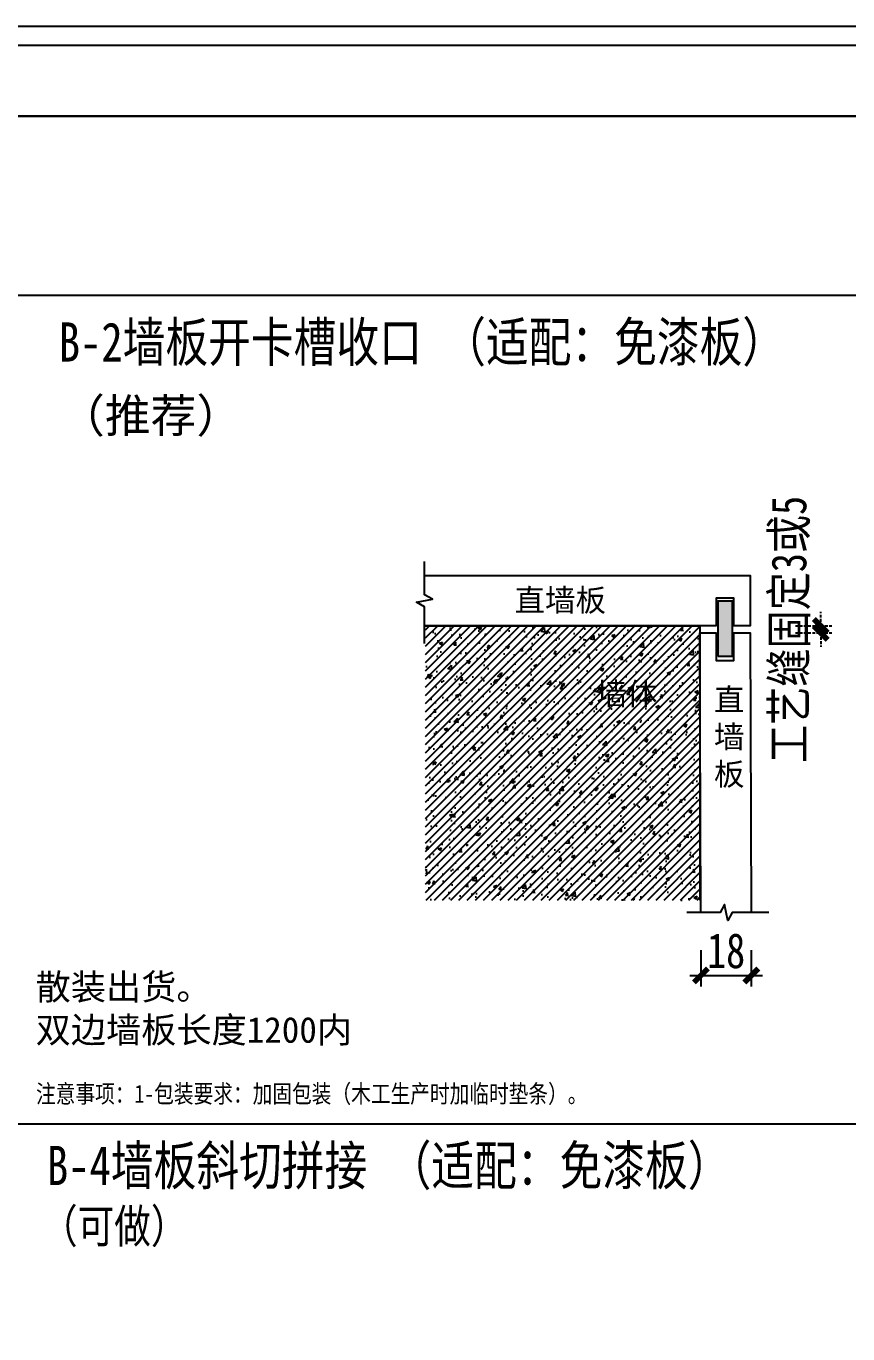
# Model space of a CAD drawing. Header units: millimetres. Extents: x 4862 to 20554, y 7569 to 11262.
# Drawn here: x 9031.5 to 9325.2, y 10064.8 to 10532.4 of the extents above; entities that cross this region are included whole.
import ezdxf

# ---------------------------------------------------------------- set-up
doc = ezdxf.new("R2010")
doc.units = ezdxf.units.MM
doc.linetypes.add('DASHEDX2', pattern=[1.5, 1, -0.5])
doc.layers.add('.', color=7, linetype='Continuous')
doc.styles.add('家具尺寸文字', font='SimSun.ttf', dxfattribs={"width": 0.8})
doc.styles.add('黑石雅黑', font='Microsoft YaHei.ttf')
doc.dimstyles.new('副本 固装比例5', dxfattribs={"dimscale": 5, "dimtxt": 2.5, "dimasz": 1, "dimexe": 0.8, "dimexo": 1.2, "dimgap": 0.5, "dimtad": 1, "dimdec": 0, "dimdsep": 46, "dimtxsty": '家具尺寸文字', "dimblk": 'ARCHTICK', "dimcen": 0, "dimdle": 0.8, "dimclrd": 8, "dimclre": 8, "dimclrt": 2, "dimadec": 1, "dimazin": 2, "dimtfac": 1, "dimtdec": 0, "dimtix": 1, "dimtmove": 2, "dimatfit": 2, "dimfxl": 0, "dimtolj": 1, "dimtzin": 0, "dimarcsym": 0})
pattern_1 = [(45, (-85207.6193, 79105.2613), (-2.24506403, 2.24506403), [])]

# ---------------------------------------------------------------- blocks, each defined once
blk = doc.blocks.new('A$Cee8460c4')
at = {"layer": '.'}
h = blk.add_hatch(dxfattribs=at)
h.set_pattern_fill('ANSI31', color=8)
h.set_pattern_definition(pattern_1)
h.paths.add_polyline_path([(0, 150), (150, 150), (150, 0), (0, 0)])
h = blk.add_hatch(dxfattribs=at)
h.set_pattern_fill('AR-CONC', color=8, scale=0.1)
h.set_pattern_definition([(50, (-85207.62, 79105.261), (18.2184669, -1.5939086), [1.905, -20.955]), (355, (-85207.62, 79105.261), (-3.524342, 19.1056845), [1.524, -16.7640584]), (100.451445, (-85206.101, 79105.128), (14.6941247, 17.5117752), [1.619001, -17.8090245]), (46.1842, (-85207.62, 79110.341), (27.107904, -4.204233), [2.8575, -31.4325]), (96.635558, (-85205.36, 79109.99), (23.7404134, 24.7426125), [2.428502, -26.713561]), (351.18415, (-85207.62, 79110.34), (23.7404134, 24.7426125), [2.285997, -25.145973]), (21, (-85205.08, 79109.071), (15.1614391, -10.2265198), [1.905, -20.955]), (326, (-85205.08, 79109.071), (6.1802028, 18.4187966), [1.524, -16.764]), (71.451445, (-85203.816, 79108.219), (21.341642, 8.192277), [1.619001, -17.8089938]), (37.5, (-85207.619, 79105.261), (0.30886033, 8.4555039), [0, -16.5608, 0, -17.018, 0, -16.8275]), (7.5, (-85207.619, 79105.261), (6.68196625, 10.0180575), [0, -9.7028, 0, -16.1798, 0, -6.4135]), (327.5, (-85213.2835, 79105.261), (13.5590595, -0.5728744), [0, -6.35, 0, -19.812, 0, -26.289]), (317.5, (-85215.823, 79105.261), (14.8129181, 2.5426491), [0, -8.255, 0, -13.1572, 0, -18.669])])
h.paths.add_polyline_path([(0, 150), (150, 150), (150, 0), (0, 0)])
h = blk.add_hatch(dxfattribs=at)
h.set_pattern_fill('ANSI31', color=8)
h.set_pattern_definition(pattern_1)
h.paths.add_polyline_path([(0, 150), (150, 150), (150, 0), (0, 0)])
h = blk.add_hatch(dxfattribs=at)
h.set_pattern_fill('AR-CONC', color=8, scale=0.1)
h.set_pattern_definition([(50, (-85207.62, 79105.261), (18.2184669, -1.5939086), [1.905, -20.955]), (355, (-85207.62, 79105.261), (-3.524342, 19.1056845), [1.524, -16.7640584]), (100.451445, (-85206.101, 79105.128), (14.6941247, 17.5117752), [1.619001, -17.8090245]), (46.1842, (-85207.62, 79110.341), (27.107904, -4.204233), [2.8575, -31.4325]), (96.635558, (-85205.36, 79109.99), (23.7404134, 24.7426125), [2.428502, -26.713561]), (351.18415, (-85207.62, 79110.34), (23.7404134, 24.7426125), [2.285997, -25.145973]), (21, (-85205.08, 79109.071), (15.1614391, -10.2265198), [1.905, -20.955]), (326, (-85205.08, 79109.071), (6.1802028, 18.4187966), [1.524, -16.764]), (71.451445, (-85203.816, 79108.219), (21.341642, 8.192277), [1.619001, -17.8089938]), (37.5, (-85207.619, 79105.261), (0.30886033, 8.4555039), [0, -16.5608, 0, -17.018, 0, -16.8275]), (7.5, (-85207.619, 79105.261), (6.68196625, 10.0180575), [0, -9.7028, 0, -16.1798, 0, -6.4135]), (327.5, (-85213.2835, 79105.261), (13.5590595, -0.5728744), [0, -6.35, 0, -19.812, 0, -26.289]), (317.5, (-85215.823, 79105.261), (14.8129181, 2.5426491), [0, -8.255, 0, -13.1572, 0, -18.669])])
h.paths.add_polyline_path([(0, 150), (150, 150), (150, 0), (0, 0)])
at = {"layer": '.', "color": 8}
for p, q in [((0, 150), (150, 150)), ((150, 150), (150, 0))]:
    blk.add_line(p, q, dxfattribs=at)
blk = doc.blocks.new('_ArchTick')
at = {"color": 0, "linetype": 'ByBlock', "const_width": 0.4}
blk.add_lwpolyline([(-0.5, -0.5), (0.5, 0.5)], dxfattribs=at)
blk = doc.blocks.new('*D240')
at = {"color": 8, "lineweight": -2, "transparency": 16777216}
for p, q in [((9272.7, 10201.97), (9272.7, 10188.97)), ((9290.7, 10201.97), (9290.7, 10188.97)), ((9268.7, 10192.97), (9294.7, 10192.97))]:
    blk.add_line(p, q, dxfattribs=at)
at = {"layer": 'Defpoints', "color": 0, "transparency": 16777216}
for p in [(9272.7, 10227.17), (9290.7, 10227.17), (9290.7, 10192.97)]:
    blk.add_point(p, dxfattribs=at)
at = {"color": 8, "lineweight": -2, "transparency": 16777216, "xscale": 5, "yscale": 5, "zscale": 5, "rotation": 180}
blk.add_blockref('_ArchTick', (9272.7, 10192.97), dxfattribs=at)
at = {"color": 8, "lineweight": -2, "transparency": 16777216, "xscale": 5, "yscale": 5, "zscale": 5}
blk.add_blockref('_ArchTick', (9290.7, 10192.97), dxfattribs=at)
at = {"color": 2, "transparency": 16777216, "insert": (9281.7, 10201.72), "char_height": 12.5, "width": 11.8436, "attachment_point": 5, "style": '家具尺寸文字'}
blk.add_mtext('\\A1;18', dxfattribs=at)
blk = doc.blocks.new('*U115')
at = {"color": 0}
blk.add_lwpolyline([(0, -9.17), (0, -1.28), (-1.7, -0.34), (1.7, 0.34), (0, 1.28), (0, 8.46)], dxfattribs=at)
blk = doc.blocks.new('*D243')
at = {"color": 8, "linetype": 'DASHEDX2', "lineweight": -2, "transparency": 16777216}
for p, q in [((9315.52, 10317.93), (9315.52, 10322.93)), ((9306.52, 10317.93), (9319.52, 10317.93)), ((9306.52, 10315.43), (9319.52, 10315.43)), ((9315.52, 10315.43), (9315.52, 10317.93)), ((9315.52, 10315.43), (9315.52, 10310.43))]:
    blk.add_line(p, q, dxfattribs=at)
at = {"layer": 'Defpoints', "color": 0, "transparency": 16777216}
for p in [(9173.87, 10317.93), (9290.31, 10315.43), (9315.52, 10317.93)]:
    blk.add_point(p, dxfattribs=at)
at = {"color": 8, "lineweight": -2, "transparency": 16777216, "xscale": 5, "yscale": 5, "zscale": 5}
for p, rotation in [((9315.52, 10317.93), 270), ((9315.52, 10315.43), 90)]:
    blk.add_blockref('_ArchTick', p, dxfattribs=dict(at, rotation=rotation))
at = {"color": 2, "transparency": 16777216, "insert": (9304.82, 10316.68), "char_height": 12.5, "attachment_point": 5, "rotation": 90, "style": '家具尺寸文字'}
blk.add_mtext('\\A1;工艺缝固定3或5', dxfattribs=at)
blk = doc.blocks.new('A$C398a0407')
blk.add_line((443.2, 6546.9), (8134, 6546.9))
for points in [[(9632, 0), (0, 0), (0, 6848), (9632, 6848)], [(9568, 64), (64, 64), (64, 6784), (9568, 6784)]]:
    blk.add_lwpolyline(points, close=True)
blk = doc.blocks.new('A$Caecb7373')
at = {"color": 1}
blk.add_lwpolyline([(0, 821.76), (1155.84, 821.76), (1155.84, 0), (0, 0)], close=True, dxfattribs=at)

msp = doc.modelspace()

# ---------------------------------------------------------------- hatches: boundary and pattern name
h = msp.add_hatch(color=8)
h.dxf.hatch_style = 1
h.paths.add_polyline_path([(9278.813, 10306.933), (9283.813, 10306.933), (9283.813, 10326.933), (9278.813, 10326.933)])

# ---------------------------------------------------------------- linework, layer by layer
for points in [[(8617.698, 10436.163), (9439.25, 10436.163), (9439.25, 10500.208), (8617.698, 10500.208)], [(9439.25, 10139.816), (8617.698, 10139.816), (8617.698, 10436.163), (9439.25, 10436.163)], [(8617.698, 10436.163), (9439.25, 10436.163), (9439.25, 9843.468), (8617.698, 9843.468)], [(9278.813, 10306.933), (9278.813, 10326.933), (9283.813, 10326.933), (9283.813, 10306.933)]]:
    msp.add_lwpolyline(points, close=True)
for points in [[(9173.873, 10335.933), (9290.313, 10335.933), (9290.313, 10317.933), (9284.313, 10317.933)], [(9290.313, 10335.933), (9290.313, 10317.933), (9284.313, 10317.933)], [(9278.313, 10317.933), (9278.313, 10327.933), (9284.313, 10327.933), (9284.313, 10317.933)], [(9278.313, 10317.933), (9173.873, 10317.933)], [(9274.671, 10215.435), (9272.698, 10215.435), (9272.313, 10315.433), (9278.313, 10315.433)], [(9284.313, 10315.433), (9284.313, 10305.433), (9278.313, 10305.433), (9278.313, 10315.433)], [(9284.313, 10315.433), (9290.313, 10315.433), (9290.698, 10215.435), (9290.568, 10215.435)]]:
    msp.add_lwpolyline(points)

# ---------------------------------------------------------------- block references
for name, p, xscale, yscale, zscale in [('A$C398a0407', (8570.351, 9800.845), 0.1068232839997459, 0.1068232839997459, 0.1068232839997459), ('A$Cee8460c4', (9174.28, 10219.901), 0.6535496733547419, 0.6535496733547419, 0.6535496733547419)]:
    msp.add_blockref(name, p, dxfattribs=dict(xscale=xscale, yscale=yscale, zscale=zscale))
at = {"color": 1}
for name, p, xscale, yscale, zscale in [('A$Caecb7373', (8570.351, 9800.845), 0.8901940333312022, 0.8901940333312022, 0.8901940333312022), ('*U115', (9173.873, 10326.933), 1.664, 1.664, 1.664)]:
    msp.add_blockref(name, p, dxfattribs=dict(at, xscale=xscale, yscale=yscale, zscale=zscale))
at = {"color": 1, "xscale": 1.664, "yscale": 1.664, "zscale": 1.664, "rotation": 90}
msp.add_blockref('*U115', (9281.698, 10215.435), dxfattribs=at)

# ---------------------------------------------------------------- texts
at = {"color": 50, "style": '家具尺寸文字', "width": 0.8}
for s, p in [('B-2墙板开卡槽收口 （适配：免漆板）', (9043.142, 10412.444)), ('B-4墙板斜切拼接 （适配：免漆板）', (9038.919, 10118.006))]:
    msp.add_text(s, height=14, dxfattribs=at).set_placement(p)
at = {"style": '黑石雅黑'}
msp.add_text('直墙板 ', height=8, dxfattribs=at).set_placement((9206.029, 10323.118))
at = {"color": 3, "style": '黑石雅黑'}
msp.add_text('墙体', height=8, dxfattribs=at).set_placement((9235.32, 10289.625))
at = {"color": 4, "attachment_point": 1}
for s, insert, char_height, width, style in [('{\\fSimSun|b1|i0|c134|p2;（推荐）}', (9043.256, 10399.114), 12, 286.14739, '黑石雅黑'), ('{\\fSimSun|b0|i0|c134|p2;散装出货}。\\P{\\fSimSun|b0|i0|c134|p2;双边墙板长度1200内}', (9034.906, 10193.467), 9.216, 286.14739, '黑石雅黑'), (' {\\H1.71429x;（可做）}', (9032.986, 10109.339), 7, 319.21173, '家具尺寸文字')]:
    msp.add_mtext(s, dxfattribs=dict(at, insert=insert, char_height=char_height, width=width, style=style))
at = {"insert": (9277.338, 10295.584), "char_height": 8, "width": 10.5634, "attachment_point": 1, "style": '黑石雅黑'}
msp.add_mtext('直墙板', dxfattribs=at)
at = {"color": 6, "insert": (9035.041, 10153.876), "char_height": 6.4512, "width": 294.18553, "attachment_point": 1, "style": '家具尺寸文字'}
msp.add_mtext('注意事项：1-包装要求：加固包装（木工生产时加临时垫条）。', dxfattribs=at)

# ---------------------------------------------------------------- dimensions: what is measured, and where the dimension line sits
dim = msp.add_linear_dim(base=(9315.521, 10317.933), p1=(9290.313, 10315.433), p2=(9173.873, 10317.933), angle=90, text='工艺缝固定3或5', dimstyle='副本 固装比例5', override={"dimarcsym": 1})
dim.commit()
dim.dimension.update_dxf_attribs({"geometry": '*D243', "text_midpoint": (9304.815, 10316.683)})
dim = msp.add_linear_dim(base=(9290.698, 10192.972), p1=(9272.698, 10227.168), p2=(9290.698, 10227.168), text='18', dimstyle='副本 固装比例5')
dim.commit()
dim.dimension.update_dxf_attribs({"geometry": '*D240', "text_midpoint": (9281.698, 10201.722)})

doc.saveas('drawing.dxf')
